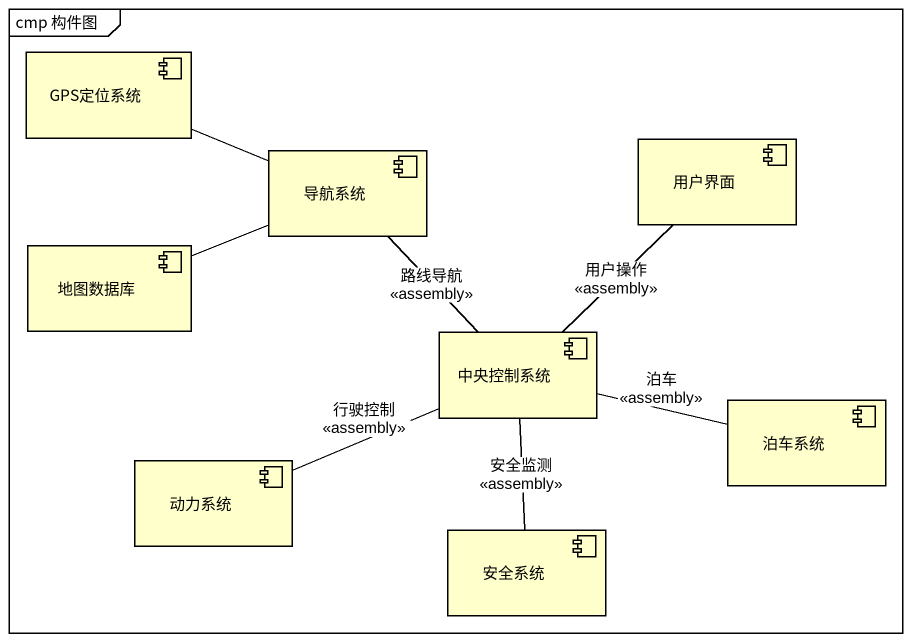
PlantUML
@startuml
mainframe cmp 构件图
component GPS定位系统
component 导航系统
component 用户界面
component 地图数据库
component 中央控制系统
component 泊车系统
component 动力系统
component 安全系统
GPS定位系统 -right- 导航系统
用户界面 -- 中央控制系统 : 用户操作\n<<assembly>>
地图数据库 -right- 导航系统
中央控制系统 -up- 导航系统 : 路线导航\n<<assembly>>
中央控制系统 -right- 泊车系统 : 泊车\n<<assembly>>
中央控制系统 -left- 动力系统 : 行驶控制\n<<assembly>>
中央控制系统 -- 安全系统 : 安全监测\n<<assembly>>
@enduml
